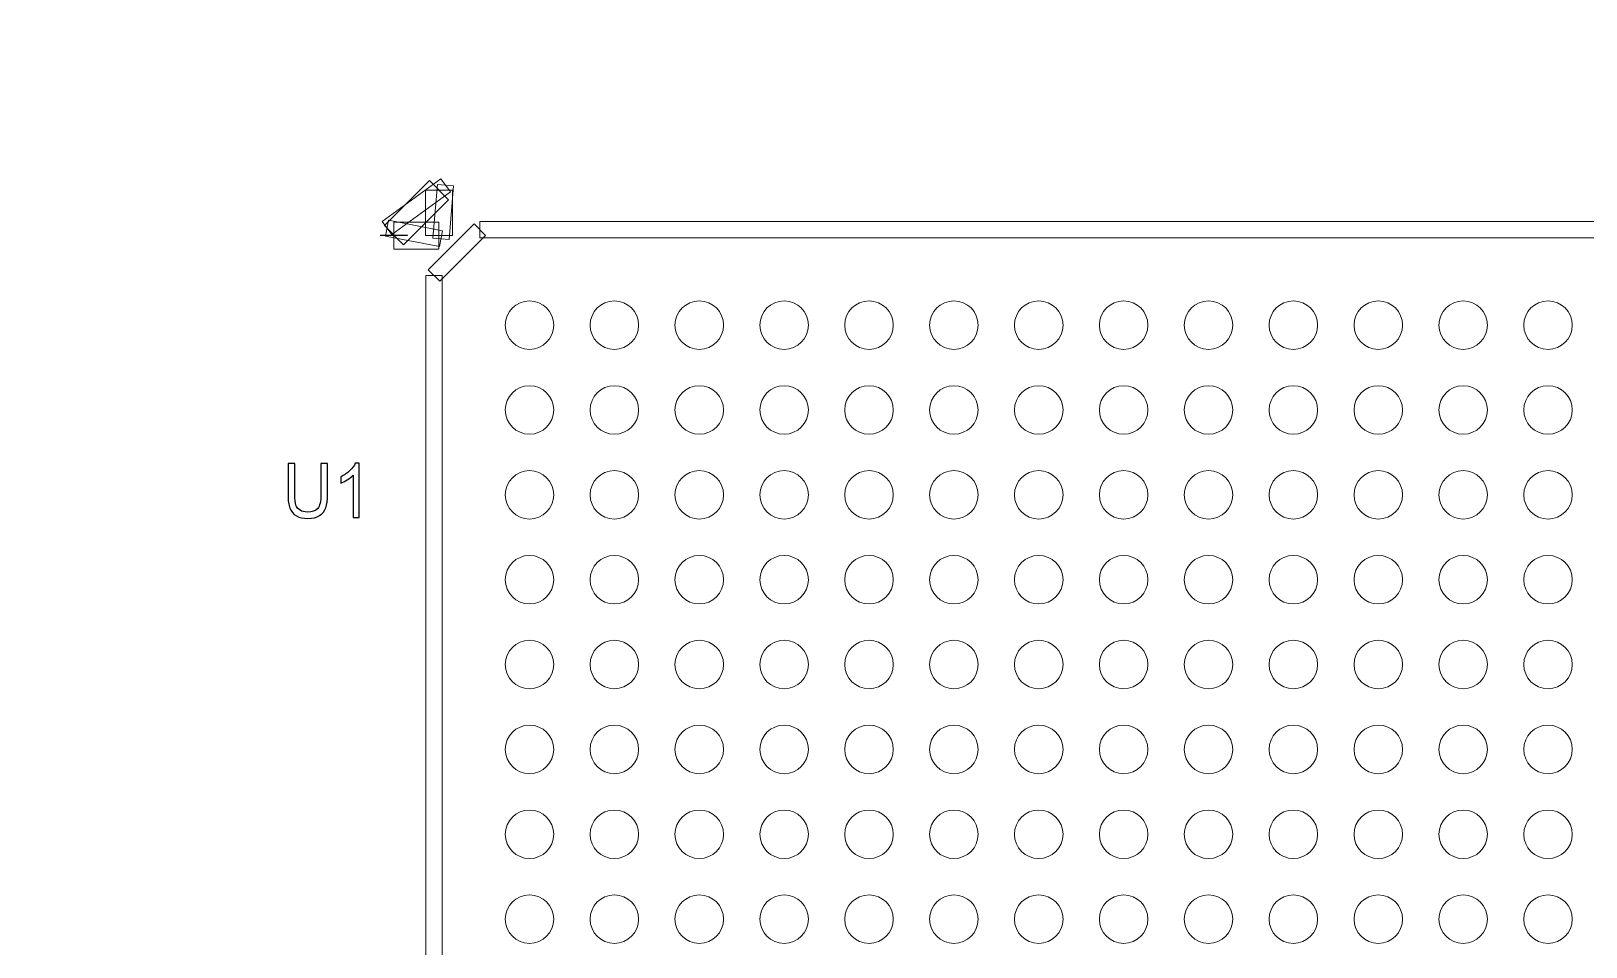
# Model space of a CAD drawing. Header units: millimetres. Extents: x -86 to 67, y -55 to 52.
# Drawn here: x -0.76 to 13.89, y -12.2 to -3.56 of the extents above; entities that cross this region are included whole.
import ezdxf

# ---------------------------------------------------------------- set-up
doc = ezdxf.new("R2010")
doc.units = ezdxf.units.MM
doc.header["$MEASUREMENT"] = 0
for name, color, linetype in [('BG_OUTLINE', 7, 'Continuous'), ('PG_SILKSCREEN_TOP', 7, 'Continuous'), ('PIN_TOP', 7, 'Continuous'), ('RD_SILKSCREEN_TOP', 7, 'Continuous')]:
    doc.layers.add(name, color=color, linetype=linetype)

msp = doc.modelspace()

# ---------------------------------------------------------------- linework, layer by layer
at = {"layer": 'BG_OUTLINE', "color": 3, "lineweight": 9}
msp.add_open_spline([(-60.0926, 34.7331), (-60.0926, 34.7331), (63.7724, 34.7331), (63.7724, 34.7331), (63.7724, 34.7331), (64.585, 34.7336), (65.3646, 34.4113), (65.9396, 33.837), (65.9396, 33.837), (66.5146, 33.2627), (66.8379, 32.4797), (66.8384, 31.667), (66.8384, 31.667), (66.8384, 31.667), (66.8412, -52.28), (66.8412, -52.28), (66.8412, -52.28), (66.8412, -52.28), (66.8384, -52.1933), (66.8384, -52.1933), (66.8384, -52.1933), (66.8389, -53.006), (66.5166, -53.7856), (65.9424, -54.3606), (65.9424, -54.3606), (65.3681, -54.9356), (64.585, -55.2589), (63.7724, -55.2594), (63.7724, -55.2594), (63.7724, -55.2594), (-60.1869, -55.2594), (-60.1869, -55.2594), (-60.1869, -55.2594), (-60.1869, -55.2594), (-60.0853, -55.2518), (-60.0853, -55.2518), (-60.0853, -55.2518), (-60.8979, -55.2523), (-61.6775, -54.9299), (-62.2525, -54.3557), (-62.2525, -54.3557), (-62.8275, -53.7814), (-63.1508, -52.9984), (-63.1513, -52.1857), (-63.1513, -52.1857), (-63.1513, -52.1857), (-63.1587, 31.667), (-63.1587, 31.667), (-63.1587, 31.667), (-63.1592, 32.4797), (-62.8369, 33.2593), (-62.2626, 33.8343), (-62.2626, 33.8343), (-61.6883, 34.4093), (-60.9053, 34.7326), (-60.0926, 34.7331)], degree=3, knots=[0, 0, 0, 0, 0.0714286, 0.0714286, 0.0714286, 0.0714286, 0.1428571, 0.1428571, 0.1428571, 0.1428571, 0.2142857, 0.2142857, 0.2142857, 0.2142857, 0.2857143, 0.2857143, 0.2857143, 0.2857143, 0.3571429, 0.3571429, 0.3571429, 0.3571429, 0.4285714, 0.4285714, 0.4285714, 0.4285714, 0.5, 0.5, 0.5, 0.5, 0.5714286, 0.5714286, 0.5714286, 0.5714286, 0.6428571, 0.6428571, 0.6428571, 0.6428571, 0.7142857, 0.7142857, 0.7142857, 0.7142857, 0.7857143, 0.7857143, 0.7857143, 0.7857143, 0.8571429, 0.8571429, 0.8571429, 0.8571429, 0.9285714, 0.9285714, 0.9285714, 0.9285714, 1, 1, 1, 1], dxfattribs=at)
at = {"layer": 'PG_SILKSCREEN_TOP', "color": 6, "lineweight": 9}
for points in [[(3.1002, -4.9536), (3.1002, -4.9536), (3.1903, -5.0766), (3.1903, -5.0766), (3.1903, -5.0766), (3.1903, -5.0766), (2.6386, -5.4807), (2.6386, -5.4807), (2.6386, -5.4807), (2.6386, -5.4807), (2.5485, -5.3578), (2.5485, -5.3578), (2.5485, -5.3578), (2.5485, -5.3578), (3.1002, -4.9536), (3.1002, -4.9536)], [(2.7483, -5.5756), (2.7483, -5.5756), (2.5688, -5.396), (2.5688, -5.396), (2.5688, -5.396), (2.5688, -5.396), (2.993, -4.972), (2.993, -4.972), (2.993, -4.972), (2.993, -4.972), (3.1725, -5.1517), (3.1725, -5.1517), (3.1725, -5.1517), (3.1725, -5.1517), (2.7483, -5.5756), (2.7483, -5.5756)], [(2.9557, -5.0619), (2.9557, -5.0619), (3.2097, -5.0619), (3.2097, -5.0619), (3.2097, -5.0619), (3.2097, -5.0619), (3.2097, -5.4906), (3.2097, -5.4906), (3.2097, -5.4906), (3.2097, -5.4906), (2.9557, -5.4906), (2.9557, -5.4906), (2.9557, -5.4906), (2.9557, -5.4906), (2.9557, -5.0619), (2.9557, -5.0619)], [(3.1777, -5.5259), (3.1777, -5.5259), (3.0259, -5.5128), (3.0259, -5.5128), (3.0259, -5.5128), (3.0259, -5.5128), (3.0693, -5.0086), (3.0693, -5.0086), (3.0693, -5.0086), (3.0693, -5.0086), (3.2212, -5.0217), (3.2212, -5.0217), (3.2212, -5.0217), (3.2212, -5.0217), (3.1777, -5.5259), (3.1777, -5.5259)], [(2.5788, -5.494), (2.5788, -5.494), (2.6083, -5.3445), (2.6083, -5.3445), (2.6083, -5.3445), (2.6083, -5.3445), (3.1165, -5.4445), (3.1165, -5.4445), (3.1165, -5.4445), (3.1165, -5.4445), (3.0871, -5.5941), (3.0871, -5.5941), (3.0871, -5.5941), (3.0871, -5.5941), (2.5788, -5.494), (2.5788, -5.494)], [(3.0827, -5.3636), (3.0827, -5.3636), (3.0827, -5.6176), (3.0827, -5.6176), (3.0827, -5.6176), (3.0827, -5.6176), (2.6586, -5.6176), (2.6586, -5.6176), (2.6586, -5.6176), (2.6586, -5.6176), (2.6586, -5.3636), (2.6586, -5.3636), (2.6586, -5.3636), (2.6586, -5.3636), (3.0827, -5.3636), (3.0827, -5.3636)], [(3.4144, -5.3801), (3.4144, -5.3801), (3.5222, -5.4878), (3.5222, -5.4878), (3.5222, -5.4878), (3.5222, -5.4878), (3.0899, -5.9202), (3.0899, -5.9202), (3.0899, -5.9202), (3.0899, -5.9202), (2.9821, -5.8124), (2.9821, -5.8124), (2.9821, -5.8124), (2.9821, -5.8124), (3.4144, -5.3801), (3.4144, -5.3801)], [(20.0362, -5.3578), (20.0362, -5.3578), (20.0362, -5.5102), (20.0362, -5.5102), (20.0362, -5.5102), (20.0362, -5.5102), (3.4683, -5.5102), (3.4683, -5.5102), (3.4683, -5.5102), (3.4683, -5.5102), (3.4683, -5.3578), (3.4683, -5.3578), (3.4683, -5.3578), (3.4683, -5.3578), (20.0362, -5.3578), (20.0362, -5.3578)], [(2.7856, -5.4906), (2.7856, -5.4906), (2.5316, -5.4906), (2.5316, -5.4906), (2.5316, -5.4906), (2.5316, -5.4906), (2.5316, -5.4858), (2.5316, -5.4858), (2.5316, -5.4858), (2.5316, -5.4858), (2.7856, -5.4858), (2.7856, -5.4858), (2.7856, -5.4858), (2.7856, -5.4858), (2.7856, -5.4906), (2.7856, -5.4906)], [(2.9598, -5.8663), (2.9598, -5.8663), (3.1122, -5.8663), (3.1122, -5.8663), (3.1122, -5.8663), (3.1122, -5.8663), (3.1122, -22.4342), (3.1122, -22.4342), (3.1122, -22.4342), (3.1122, -22.4342), (2.9598, -22.4342), (2.9598, -22.4342), (2.9598, -22.4342), (2.9598, -22.4342), (2.9598, -5.8663), (2.9598, -5.8663)]]:
    msp.add_open_spline(points, degree=3, knots=[0, 0, 0, 0, 0.25, 0.25, 0.25, 0.25, 0.5, 0.5, 0.5, 0.5, 0.75, 0.75, 0.75, 0.75, 1, 1, 1, 1], dxfattribs=at)
at = {"layer": 'PIN_TOP', "lineweight": 9}
for points in [[(4.1648, -6.3341), (4.1648, -6.2079), (4.0624, -6.1055), (3.9362, -6.1055), (3.9362, -6.1055), (3.8099, -6.1055), (3.7076, -6.2079), (3.7076, -6.3341), (3.7076, -6.3341), (3.7076, -6.4604), (3.8099, -6.5627), (3.9362, -6.5627), (3.9362, -6.5627), (4.0624, -6.5627), (4.1648, -6.4604), (4.1648, -6.3341)], [(4.9646, -6.3341), (4.9646, -6.2079), (4.8623, -6.1055), (4.736, -6.1055), (4.736, -6.1055), (4.6098, -6.1055), (4.5074, -6.2079), (4.5074, -6.3341), (4.5074, -6.3341), (4.5074, -6.4604), (4.6098, -6.5627), (4.736, -6.5627), (4.736, -6.5627), (4.8623, -6.5627), (4.9646, -6.4604), (4.9646, -6.3341)], [(5.7647, -6.3341), (5.7647, -6.2079), (5.6624, -6.1055), (5.5361, -6.1055), (5.5361, -6.1055), (5.4099, -6.1055), (5.3075, -6.2079), (5.3075, -6.3341), (5.3075, -6.3341), (5.3075, -6.4604), (5.4099, -6.5627), (5.5361, -6.5627), (5.5361, -6.5627), (5.6624, -6.5627), (5.7647, -6.4604), (5.7647, -6.3341)], [(6.5648, -6.3341), (6.5648, -6.2079), (6.4625, -6.1055), (6.3362, -6.1055), (6.3362, -6.1055), (6.21, -6.1055), (6.1076, -6.2079), (6.1076, -6.3341), (6.1076, -6.3341), (6.1076, -6.4604), (6.21, -6.5627), (6.3362, -6.5627), (6.3362, -6.5627), (6.4625, -6.5627), (6.5648, -6.4604), (6.5648, -6.3341)], [(7.3647, -6.3341), (7.3647, -6.2079), (7.2623, -6.1055), (7.1361, -6.1055), (7.1361, -6.1055), (7.0098, -6.1055), (6.9075, -6.2079), (6.9075, -6.3341), (6.9075, -6.3341), (6.9075, -6.4604), (7.0098, -6.5627), (7.1361, -6.5627), (7.1361, -6.5627), (7.2623, -6.5627), (7.3647, -6.4604), (7.3647, -6.3341)], [(8.1648, -6.3341), (8.1648, -6.2079), (8.0624, -6.1055), (7.9362, -6.1055), (7.9362, -6.1055), (7.8099, -6.1055), (7.7076, -6.2079), (7.7076, -6.3341), (7.7076, -6.3341), (7.7076, -6.4604), (7.8099, -6.5627), (7.9362, -6.5627), (7.9362, -6.5627), (8.0624, -6.5627), (8.1648, -6.4604), (8.1648, -6.3341)], [(8.9646, -6.3341), (8.9646, -6.2079), (8.8623, -6.1055), (8.736, -6.1055), (8.736, -6.1055), (8.6098, -6.1055), (8.5074, -6.2079), (8.5074, -6.3341), (8.5074, -6.3341), (8.5074, -6.4604), (8.6098, -6.5627), (8.736, -6.5627), (8.736, -6.5627), (8.8623, -6.5627), (8.9646, -6.4604), (8.9646, -6.3341)], [(9.7647, -6.3341), (9.7647, -6.2079), (9.6624, -6.1055), (9.5361, -6.1055), (9.5361, -6.1055), (9.4099, -6.1055), (9.3075, -6.2079), (9.3075, -6.3341), (9.3075, -6.3341), (9.3075, -6.4604), (9.4099, -6.5627), (9.5361, -6.5627), (9.5361, -6.5627), (9.6624, -6.5627), (9.7647, -6.4604), (9.7647, -6.3341)], [(10.5648, -6.3341), (10.5648, -6.2079), (10.4625, -6.1055), (10.3362, -6.1055), (10.3362, -6.1055), (10.21, -6.1055), (10.1076, -6.2079), (10.1076, -6.3341), (10.1076, -6.3341), (10.1076, -6.4604), (10.21, -6.5627), (10.3362, -6.5627), (10.3362, -6.5627), (10.4625, -6.5627), (10.5648, -6.4604), (10.5648, -6.3341)], [(11.3647, -6.3341), (11.3647, -6.2079), (11.2623, -6.1055), (11.1361, -6.1055), (11.1361, -6.1055), (11.0098, -6.1055), (10.9075, -6.2079), (10.9075, -6.3341), (10.9075, -6.3341), (10.9075, -6.4604), (11.0098, -6.5627), (11.1361, -6.5627), (11.1361, -6.5627), (11.2623, -6.5627), (11.3647, -6.4604), (11.3647, -6.3341)], [(12.1648, -6.3341), (12.1648, -6.2079), (12.0624, -6.1055), (11.9362, -6.1055), (11.9362, -6.1055), (11.8099, -6.1055), (11.7076, -6.2079), (11.7076, -6.3341), (11.7076, -6.3341), (11.7076, -6.4604), (11.8099, -6.5627), (11.9362, -6.5627), (11.9362, -6.5627), (12.0624, -6.5627), (12.1648, -6.4604), (12.1648, -6.3341)], [(12.9646, -6.3341), (12.9646, -6.2079), (12.8623, -6.1055), (12.736, -6.1055), (12.736, -6.1055), (12.6098, -6.1055), (12.5074, -6.2079), (12.5074, -6.3341), (12.5074, -6.3341), (12.5074, -6.4604), (12.6098, -6.5627), (12.736, -6.5627), (12.736, -6.5627), (12.8623, -6.5627), (12.9646, -6.4604), (12.9646, -6.3341)], [(13.7647, -6.3341), (13.7647, -6.2079), (13.6624, -6.1055), (13.5361, -6.1055), (13.5361, -6.1055), (13.4099, -6.1055), (13.3075, -6.2079), (13.3075, -6.3341), (13.3075, -6.3341), (13.3075, -6.4604), (13.4099, -6.5627), (13.5361, -6.5627), (13.5361, -6.5627), (13.6624, -6.5627), (13.7647, -6.4604), (13.7647, -6.3341)], [(4.1648, -7.134), (4.1648, -7.0077), (4.0624, -6.9054), (3.9362, -6.9054), (3.9362, -6.9054), (3.8099, -6.9054), (3.7076, -7.0077), (3.7076, -7.134), (3.7076, -7.134), (3.7076, -7.2602), (3.8099, -7.3626), (3.9362, -7.3626), (3.9362, -7.3626), (4.0624, -7.3626), (4.1648, -7.2602), (4.1648, -7.134)], [(4.9646, -7.134), (4.9646, -7.0077), (4.8623, -6.9054), (4.736, -6.9054), (4.736, -6.9054), (4.6098, -6.9054), (4.5074, -7.0077), (4.5074, -7.134), (4.5074, -7.134), (4.5074, -7.2602), (4.6098, -7.3626), (4.736, -7.3626), (4.736, -7.3626), (4.8623, -7.3626), (4.9646, -7.2602), (4.9646, -7.134)], [(5.7647, -7.134), (5.7647, -7.0077), (5.6624, -6.9054), (5.5361, -6.9054), (5.5361, -6.9054), (5.4099, -6.9054), (5.3075, -7.0077), (5.3075, -7.134), (5.3075, -7.134), (5.3075, -7.2602), (5.4099, -7.3626), (5.5361, -7.3626), (5.5361, -7.3626), (5.6624, -7.3626), (5.7647, -7.2602), (5.7647, -7.134)], [(6.5648, -7.134), (6.5648, -7.0077), (6.4625, -6.9054), (6.3362, -6.9054), (6.3362, -6.9054), (6.21, -6.9054), (6.1076, -7.0077), (6.1076, -7.134), (6.1076, -7.134), (6.1076, -7.2602), (6.21, -7.3626), (6.3362, -7.3626), (6.3362, -7.3626), (6.4625, -7.3626), (6.5648, -7.2602), (6.5648, -7.134)], [(7.3647, -7.134), (7.3647, -7.0077), (7.2623, -6.9054), (7.1361, -6.9054), (7.1361, -6.9054), (7.0098, -6.9054), (6.9075, -7.0077), (6.9075, -7.134), (6.9075, -7.134), (6.9075, -7.2602), (7.0098, -7.3626), (7.1361, -7.3626), (7.1361, -7.3626), (7.2623, -7.3626), (7.3647, -7.2602), (7.3647, -7.134)], [(8.1648, -7.134), (8.1648, -7.0077), (8.0624, -6.9054), (7.9362, -6.9054), (7.9362, -6.9054), (7.8099, -6.9054), (7.7076, -7.0077), (7.7076, -7.134), (7.7076, -7.134), (7.7076, -7.2602), (7.8099, -7.3626), (7.9362, -7.3626), (7.9362, -7.3626), (8.0624, -7.3626), (8.1648, -7.2602), (8.1648, -7.134)], [(8.9646, -7.134), (8.9646, -7.0077), (8.8623, -6.9054), (8.736, -6.9054), (8.736, -6.9054), (8.6098, -6.9054), (8.5074, -7.0077), (8.5074, -7.134), (8.5074, -7.134), (8.5074, -7.2602), (8.6098, -7.3626), (8.736, -7.3626), (8.736, -7.3626), (8.8623, -7.3626), (8.9646, -7.2602), (8.9646, -7.134)], [(9.7647, -7.134), (9.7647, -7.0077), (9.6624, -6.9054), (9.5361, -6.9054), (9.5361, -6.9054), (9.4099, -6.9054), (9.3075, -7.0077), (9.3075, -7.134), (9.3075, -7.134), (9.3075, -7.2602), (9.4099, -7.3626), (9.5361, -7.3626), (9.5361, -7.3626), (9.6624, -7.3626), (9.7647, -7.2602), (9.7647, -7.134)], [(10.5648, -7.134), (10.5648, -7.0077), (10.4625, -6.9054), (10.3362, -6.9054), (10.3362, -6.9054), (10.21, -6.9054), (10.1076, -7.0077), (10.1076, -7.134), (10.1076, -7.134), (10.1076, -7.2602), (10.21, -7.3626), (10.3362, -7.3626), (10.3362, -7.3626), (10.4625, -7.3626), (10.5648, -7.2602), (10.5648, -7.134)], [(11.3647, -7.134), (11.3647, -7.0077), (11.2623, -6.9054), (11.1361, -6.9054), (11.1361, -6.9054), (11.0098, -6.9054), (10.9075, -7.0077), (10.9075, -7.134), (10.9075, -7.134), (10.9075, -7.2602), (11.0098, -7.3626), (11.1361, -7.3626), (11.1361, -7.3626), (11.2623, -7.3626), (11.3647, -7.2602), (11.3647, -7.134)], [(12.1648, -7.134), (12.1648, -7.0077), (12.0624, -6.9054), (11.9362, -6.9054), (11.9362, -6.9054), (11.8099, -6.9054), (11.7076, -7.0077), (11.7076, -7.134), (11.7076, -7.134), (11.7076, -7.2602), (11.8099, -7.3626), (11.9362, -7.3626), (11.9362, -7.3626), (12.0624, -7.3626), (12.1648, -7.2602), (12.1648, -7.134)], [(12.9646, -7.134), (12.9646, -7.0077), (12.8623, -6.9054), (12.736, -6.9054), (12.736, -6.9054), (12.6098, -6.9054), (12.5074, -7.0077), (12.5074, -7.134), (12.5074, -7.134), (12.5074, -7.2602), (12.6098, -7.3626), (12.736, -7.3626), (12.736, -7.3626), (12.8623, -7.3626), (12.9646, -7.2602), (12.9646, -7.134)], [(13.7647, -7.134), (13.7647, -7.0077), (13.6624, -6.9054), (13.5361, -6.9054), (13.5361, -6.9054), (13.4099, -6.9054), (13.3075, -7.0077), (13.3075, -7.134), (13.3075, -7.134), (13.3075, -7.2602), (13.4099, -7.3626), (13.5361, -7.3626), (13.5361, -7.3626), (13.6624, -7.3626), (13.7647, -7.2602), (13.7647, -7.134)], [(4.1648, -7.9341), (4.1648, -7.8078), (4.0624, -7.7055), (3.9362, -7.7055), (3.9362, -7.7055), (3.8099, -7.7055), (3.7076, -7.8078), (3.7076, -7.9341), (3.7076, -7.9341), (3.7076, -8.0603), (3.8099, -8.1627), (3.9362, -8.1627), (3.9362, -8.1627), (4.0624, -8.1627), (4.1648, -8.0603), (4.1648, -7.9341)], [(4.9646, -7.9341), (4.9646, -7.8078), (4.8623, -7.7055), (4.736, -7.7055), (4.736, -7.7055), (4.6098, -7.7055), (4.5074, -7.8078), (4.5074, -7.9341), (4.5074, -7.9341), (4.5074, -8.0603), (4.6098, -8.1627), (4.736, -8.1627), (4.736, -8.1627), (4.8623, -8.1627), (4.9646, -8.0603), (4.9646, -7.9341)], [(5.7647, -7.9341), (5.7647, -7.8078), (5.6624, -7.7055), (5.5361, -7.7055), (5.5361, -7.7055), (5.4099, -7.7055), (5.3075, -7.8078), (5.3075, -7.9341), (5.3075, -7.9341), (5.3075, -8.0603), (5.4099, -8.1627), (5.5361, -8.1627), (5.5361, -8.1627), (5.6624, -8.1627), (5.7647, -8.0603), (5.7647, -7.9341)], [(6.5648, -7.9341), (6.5648, -7.8078), (6.4625, -7.7055), (6.3362, -7.7055), (6.3362, -7.7055), (6.21, -7.7055), (6.1076, -7.8078), (6.1076, -7.9341), (6.1076, -7.9341), (6.1076, -8.0603), (6.21, -8.1627), (6.3362, -8.1627), (6.3362, -8.1627), (6.4625, -8.1627), (6.5648, -8.0603), (6.5648, -7.9341)], [(7.3647, -7.9341), (7.3647, -7.8078), (7.2623, -7.7055), (7.1361, -7.7055), (7.1361, -7.7055), (7.0098, -7.7055), (6.9075, -7.8078), (6.9075, -7.9341), (6.9075, -7.9341), (6.9075, -8.0603), (7.0098, -8.1627), (7.1361, -8.1627), (7.1361, -8.1627), (7.2623, -8.1627), (7.3647, -8.0603), (7.3647, -7.9341)], [(8.1648, -7.9341), (8.1648, -7.8078), (8.0624, -7.7055), (7.9362, -7.7055), (7.9362, -7.7055), (7.8099, -7.7055), (7.7076, -7.8078), (7.7076, -7.9341), (7.7076, -7.9341), (7.7076, -8.0603), (7.8099, -8.1627), (7.9362, -8.1627), (7.9362, -8.1627), (8.0624, -8.1627), (8.1648, -8.0603), (8.1648, -7.9341)], [(8.9646, -7.9341), (8.9646, -7.8078), (8.8623, -7.7055), (8.736, -7.7055), (8.736, -7.7055), (8.6098, -7.7055), (8.5074, -7.8078), (8.5074, -7.9341), (8.5074, -7.9341), (8.5074, -8.0603), (8.6098, -8.1627), (8.736, -8.1627), (8.736, -8.1627), (8.8623, -8.1627), (8.9646, -8.0603), (8.9646, -7.9341)], [(9.7647, -7.9341), (9.7647, -7.8078), (9.6624, -7.7055), (9.5361, -7.7055), (9.5361, -7.7055), (9.4099, -7.7055), (9.3075, -7.8078), (9.3075, -7.9341), (9.3075, -7.9341), (9.3075, -8.0603), (9.4099, -8.1627), (9.5361, -8.1627), (9.5361, -8.1627), (9.6624, -8.1627), (9.7647, -8.0603), (9.7647, -7.9341)], [(10.5648, -7.9341), (10.5648, -7.8078), (10.4625, -7.7055), (10.3362, -7.7055), (10.3362, -7.7055), (10.21, -7.7055), (10.1076, -7.8078), (10.1076, -7.9341), (10.1076, -7.9341), (10.1076, -8.0603), (10.21, -8.1627), (10.3362, -8.1627), (10.3362, -8.1627), (10.4625, -8.1627), (10.5648, -8.0603), (10.5648, -7.9341)], [(11.3647, -7.9341), (11.3647, -7.8078), (11.2623, -7.7055), (11.1361, -7.7055), (11.1361, -7.7055), (11.0098, -7.7055), (10.9075, -7.8078), (10.9075, -7.9341), (10.9075, -7.9341), (10.9075, -8.0603), (11.0098, -8.1627), (11.1361, -8.1627), (11.1361, -8.1627), (11.2623, -8.1627), (11.3647, -8.0603), (11.3647, -7.9341)], [(12.1648, -7.9341), (12.1648, -7.8078), (12.0624, -7.7055), (11.9362, -7.7055), (11.9362, -7.7055), (11.8099, -7.7055), (11.7076, -7.8078), (11.7076, -7.9341), (11.7076, -7.9341), (11.7076, -8.0603), (11.8099, -8.1627), (11.9362, -8.1627), (11.9362, -8.1627), (12.0624, -8.1627), (12.1648, -8.0603), (12.1648, -7.9341)], [(12.9646, -7.9341), (12.9646, -7.8078), (12.8623, -7.7055), (12.736, -7.7055), (12.736, -7.7055), (12.6098, -7.7055), (12.5074, -7.8078), (12.5074, -7.9341), (12.5074, -7.9341), (12.5074, -8.0603), (12.6098, -8.1627), (12.736, -8.1627), (12.736, -8.1627), (12.8623, -8.1627), (12.9646, -8.0603), (12.9646, -7.9341)], [(13.7647, -7.9341), (13.7647, -7.8078), (13.6624, -7.7055), (13.5361, -7.7055), (13.5361, -7.7055), (13.4099, -7.7055), (13.3075, -7.8078), (13.3075, -7.9341), (13.3075, -7.9341), (13.3075, -8.0603), (13.4099, -8.1627), (13.5361, -8.1627), (13.5361, -8.1627), (13.6624, -8.1627), (13.7647, -8.0603), (13.7647, -7.9341)], [(4.1648, -8.7342), (4.1648, -8.6079), (4.0624, -8.5056), (3.9362, -8.5056), (3.9362, -8.5056), (3.8099, -8.5056), (3.7076, -8.6079), (3.7076, -8.7342), (3.7076, -8.7342), (3.7076, -8.8604), (3.8099, -8.9628), (3.9362, -8.9628), (3.9362, -8.9628), (4.0624, -8.9628), (4.1648, -8.8604), (4.1648, -8.7342)], [(4.9646, -8.7342), (4.9646, -8.6079), (4.8623, -8.5056), (4.736, -8.5056), (4.736, -8.5056), (4.6098, -8.5056), (4.5074, -8.6079), (4.5074, -8.7342), (4.5074, -8.7342), (4.5074, -8.8604), (4.6098, -8.9628), (4.736, -8.9628), (4.736, -8.9628), (4.8623, -8.9628), (4.9646, -8.8604), (4.9646, -8.7342)], [(5.7647, -8.7342), (5.7647, -8.6079), (5.6624, -8.5056), (5.5361, -8.5056), (5.5361, -8.5056), (5.4099, -8.5056), (5.3075, -8.6079), (5.3075, -8.7342), (5.3075, -8.7342), (5.3075, -8.8604), (5.4099, -8.9628), (5.5361, -8.9628), (5.5361, -8.9628), (5.6624, -8.9628), (5.7647, -8.8604), (5.7647, -8.7342)], [(6.5648, -8.7342), (6.5648, -8.6079), (6.4625, -8.5056), (6.3362, -8.5056), (6.3362, -8.5056), (6.21, -8.5056), (6.1076, -8.6079), (6.1076, -8.7342), (6.1076, -8.7342), (6.1076, -8.8604), (6.21, -8.9628), (6.3362, -8.9628), (6.3362, -8.9628), (6.4625, -8.9628), (6.5648, -8.8604), (6.5648, -8.7342)], [(7.3647, -8.7342), (7.3647, -8.6079), (7.2623, -8.5056), (7.1361, -8.5056), (7.1361, -8.5056), (7.0098, -8.5056), (6.9075, -8.6079), (6.9075, -8.7342), (6.9075, -8.7342), (6.9075, -8.8604), (7.0098, -8.9628), (7.1361, -8.9628), (7.1361, -8.9628), (7.2623, -8.9628), (7.3647, -8.8604), (7.3647, -8.7342)], [(8.1648, -8.7342), (8.1648, -8.6079), (8.0624, -8.5056), (7.9362, -8.5056), (7.9362, -8.5056), (7.8099, -8.5056), (7.7076, -8.6079), (7.7076, -8.7342), (7.7076, -8.7342), (7.7076, -8.8604), (7.8099, -8.9628), (7.9362, -8.9628), (7.9362, -8.9628), (8.0624, -8.9628), (8.1648, -8.8604), (8.1648, -8.7342)], [(8.9646, -8.7342), (8.9646, -8.6079), (8.8623, -8.5056), (8.736, -8.5056), (8.736, -8.5056), (8.6098, -8.5056), (8.5074, -8.6079), (8.5074, -8.7342), (8.5074, -8.7342), (8.5074, -8.8604), (8.6098, -8.9628), (8.736, -8.9628), (8.736, -8.9628), (8.8623, -8.9628), (8.9646, -8.8604), (8.9646, -8.7342)], [(9.7647, -8.7342), (9.7647, -8.6079), (9.6624, -8.5056), (9.5361, -8.5056), (9.5361, -8.5056), (9.4099, -8.5056), (9.3075, -8.6079), (9.3075, -8.7342), (9.3075, -8.7342), (9.3075, -8.8604), (9.4099, -8.9628), (9.5361, -8.9628), (9.5361, -8.9628), (9.6624, -8.9628), (9.7647, -8.8604), (9.7647, -8.7342)], [(10.5648, -8.7342), (10.5648, -8.6079), (10.4625, -8.5056), (10.3362, -8.5056), (10.3362, -8.5056), (10.21, -8.5056), (10.1076, -8.6079), (10.1076, -8.7342), (10.1076, -8.7342), (10.1076, -8.8604), (10.21, -8.9628), (10.3362, -8.9628), (10.3362, -8.9628), (10.4625, -8.9628), (10.5648, -8.8604), (10.5648, -8.7342)], [(11.3647, -8.7342), (11.3647, -8.6079), (11.2623, -8.5056), (11.1361, -8.5056), (11.1361, -8.5056), (11.0098, -8.5056), (10.9075, -8.6079), (10.9075, -8.7342), (10.9075, -8.7342), (10.9075, -8.8604), (11.0098, -8.9628), (11.1361, -8.9628), (11.1361, -8.9628), (11.2623, -8.9628), (11.3647, -8.8604), (11.3647, -8.7342)], [(12.1648, -8.7342), (12.1648, -8.6079), (12.0624, -8.5056), (11.9362, -8.5056), (11.9362, -8.5056), (11.8099, -8.5056), (11.7076, -8.6079), (11.7076, -8.7342), (11.7076, -8.7342), (11.7076, -8.8604), (11.8099, -8.9628), (11.9362, -8.9628), (11.9362, -8.9628), (12.0624, -8.9628), (12.1648, -8.8604), (12.1648, -8.7342)], [(12.9646, -8.7342), (12.9646, -8.6079), (12.8623, -8.5056), (12.736, -8.5056), (12.736, -8.5056), (12.6098, -8.5056), (12.5074, -8.6079), (12.5074, -8.7342), (12.5074, -8.7342), (12.5074, -8.8604), (12.6098, -8.9628), (12.736, -8.9628), (12.736, -8.9628), (12.8623, -8.9628), (12.9646, -8.8604), (12.9646, -8.7342)], [(13.7647, -8.7342), (13.7647, -8.6079), (13.6624, -8.5056), (13.5361, -8.5056), (13.5361, -8.5056), (13.4099, -8.5056), (13.3075, -8.6079), (13.3075, -8.7342), (13.3075, -8.7342), (13.3075, -8.8604), (13.4099, -8.9628), (13.5361, -8.9628), (13.5361, -8.9628), (13.6624, -8.9628), (13.7647, -8.8604), (13.7647, -8.7342)], [(4.1648, -9.534), (4.1648, -9.4078), (4.0624, -9.3054), (3.9362, -9.3054), (3.9362, -9.3054), (3.8099, -9.3054), (3.7076, -9.4078), (3.7076, -9.534), (3.7076, -9.534), (3.7076, -9.6603), (3.8099, -9.7626), (3.9362, -9.7626), (3.9362, -9.7626), (4.0624, -9.7626), (4.1648, -9.6603), (4.1648, -9.534)], [(4.9646, -9.534), (4.9646, -9.4078), (4.8623, -9.3054), (4.736, -9.3054), (4.736, -9.3054), (4.6098, -9.3054), (4.5074, -9.4078), (4.5074, -9.534), (4.5074, -9.534), (4.5074, -9.6603), (4.6098, -9.7626), (4.736, -9.7626), (4.736, -9.7626), (4.8623, -9.7626), (4.9646, -9.6603), (4.9646, -9.534)], [(5.7647, -9.534), (5.7647, -9.4078), (5.6624, -9.3054), (5.5361, -9.3054), (5.5361, -9.3054), (5.4099, -9.3054), (5.3075, -9.4078), (5.3075, -9.534), (5.3075, -9.534), (5.3075, -9.6603), (5.4099, -9.7626), (5.5361, -9.7626), (5.5361, -9.7626), (5.6624, -9.7626), (5.7647, -9.6603), (5.7647, -9.534)], [(6.5648, -9.534), (6.5648, -9.4078), (6.4625, -9.3054), (6.3362, -9.3054), (6.3362, -9.3054), (6.21, -9.3054), (6.1076, -9.4078), (6.1076, -9.534), (6.1076, -9.534), (6.1076, -9.6603), (6.21, -9.7626), (6.3362, -9.7626), (6.3362, -9.7626), (6.4625, -9.7626), (6.5648, -9.6603), (6.5648, -9.534)], [(7.3647, -9.534), (7.3647, -9.4078), (7.2623, -9.3054), (7.1361, -9.3054), (7.1361, -9.3054), (7.0098, -9.3054), (6.9075, -9.4078), (6.9075, -9.534), (6.9075, -9.534), (6.9075, -9.6603), (7.0098, -9.7626), (7.1361, -9.7626), (7.1361, -9.7626), (7.2623, -9.7626), (7.3647, -9.6603), (7.3647, -9.534)], [(8.1648, -9.534), (8.1648, -9.4078), (8.0624, -9.3054), (7.9362, -9.3054), (7.9362, -9.3054), (7.8099, -9.3054), (7.7076, -9.4078), (7.7076, -9.534), (7.7076, -9.534), (7.7076, -9.6603), (7.8099, -9.7626), (7.9362, -9.7626), (7.9362, -9.7626), (8.0624, -9.7626), (8.1648, -9.6603), (8.1648, -9.534)], [(8.9646, -9.534), (8.9646, -9.4078), (8.8623, -9.3054), (8.736, -9.3054), (8.736, -9.3054), (8.6098, -9.3054), (8.5074, -9.4078), (8.5074, -9.534), (8.5074, -9.534), (8.5074, -9.6603), (8.6098, -9.7626), (8.736, -9.7626), (8.736, -9.7626), (8.8623, -9.7626), (8.9646, -9.6603), (8.9646, -9.534)], [(9.7647, -9.534), (9.7647, -9.4078), (9.6624, -9.3054), (9.5361, -9.3054), (9.5361, -9.3054), (9.4099, -9.3054), (9.3075, -9.4078), (9.3075, -9.534), (9.3075, -9.534), (9.3075, -9.6603), (9.4099, -9.7626), (9.5361, -9.7626), (9.5361, -9.7626), (9.6624, -9.7626), (9.7647, -9.6603), (9.7647, -9.534)], [(10.5648, -9.534), (10.5648, -9.4078), (10.4625, -9.3054), (10.3362, -9.3054), (10.3362, -9.3054), (10.21, -9.3054), (10.1076, -9.4078), (10.1076, -9.534), (10.1076, -9.534), (10.1076, -9.6603), (10.21, -9.7626), (10.3362, -9.7626), (10.3362, -9.7626), (10.4625, -9.7626), (10.5648, -9.6603), (10.5648, -9.534)], [(11.3647, -9.534), (11.3647, -9.4078), (11.2623, -9.3054), (11.1361, -9.3054), (11.1361, -9.3054), (11.0098, -9.3054), (10.9075, -9.4078), (10.9075, -9.534), (10.9075, -9.534), (10.9075, -9.6603), (11.0098, -9.7626), (11.1361, -9.7626), (11.1361, -9.7626), (11.2623, -9.7626), (11.3647, -9.6603), (11.3647, -9.534)], [(12.1648, -9.534), (12.1648, -9.4078), (12.0624, -9.3054), (11.9362, -9.3054), (11.9362, -9.3054), (11.8099, -9.3054), (11.7076, -9.4078), (11.7076, -9.534), (11.7076, -9.534), (11.7076, -9.6603), (11.8099, -9.7626), (11.9362, -9.7626), (11.9362, -9.7626), (12.0624, -9.7626), (12.1648, -9.6603), (12.1648, -9.534)], [(12.9646, -9.534), (12.9646, -9.4078), (12.8623, -9.3054), (12.736, -9.3054), (12.736, -9.3054), (12.6098, -9.3054), (12.5074, -9.4078), (12.5074, -9.534), (12.5074, -9.534), (12.5074, -9.6603), (12.6098, -9.7626), (12.736, -9.7626), (12.736, -9.7626), (12.8623, -9.7626), (12.9646, -9.6603), (12.9646, -9.534)], [(13.7647, -9.534), (13.7647, -9.4078), (13.6624, -9.3054), (13.5361, -9.3054), (13.5361, -9.3054), (13.4099, -9.3054), (13.3075, -9.4078), (13.3075, -9.534), (13.3075, -9.534), (13.3075, -9.6603), (13.4099, -9.7626), (13.5361, -9.7626), (13.5361, -9.7626), (13.6624, -9.7626), (13.7647, -9.6603), (13.7647, -9.534)], [(4.1648, -10.3341), (4.1648, -10.2079), (4.0624, -10.1055), (3.9362, -10.1055), (3.9362, -10.1055), (3.8099, -10.1055), (3.7076, -10.2079), (3.7076, -10.3341), (3.7076, -10.3341), (3.7076, -10.4604), (3.8099, -10.5627), (3.9362, -10.5627), (3.9362, -10.5627), (4.0624, -10.5627), (4.1648, -10.4604), (4.1648, -10.3341)], [(4.9646, -10.3341), (4.9646, -10.2079), (4.8623, -10.1055), (4.736, -10.1055), (4.736, -10.1055), (4.6098, -10.1055), (4.5074, -10.2079), (4.5074, -10.3341), (4.5074, -10.3341), (4.5074, -10.4604), (4.6098, -10.5627), (4.736, -10.5627), (4.736, -10.5627), (4.8623, -10.5627), (4.9646, -10.4604), (4.9646, -10.3341)], [(5.7647, -10.3341), (5.7647, -10.2079), (5.6624, -10.1055), (5.5361, -10.1055), (5.5361, -10.1055), (5.4099, -10.1055), (5.3075, -10.2079), (5.3075, -10.3341), (5.3075, -10.3341), (5.3075, -10.4604), (5.4099, -10.5627), (5.5361, -10.5627), (5.5361, -10.5627), (5.6624, -10.5627), (5.7647, -10.4604), (5.7647, -10.3341)], [(6.5648, -10.3341), (6.5648, -10.2079), (6.4625, -10.1055), (6.3362, -10.1055), (6.3362, -10.1055), (6.21, -10.1055), (6.1076, -10.2079), (6.1076, -10.3341), (6.1076, -10.3341), (6.1076, -10.4604), (6.21, -10.5627), (6.3362, -10.5627), (6.3362, -10.5627), (6.4625, -10.5627), (6.5648, -10.4604), (6.5648, -10.3341)], [(7.3647, -10.3341), (7.3647, -10.2079), (7.2623, -10.1055), (7.1361, -10.1055), (7.1361, -10.1055), (7.0098, -10.1055), (6.9075, -10.2079), (6.9075, -10.3341), (6.9075, -10.3341), (6.9075, -10.4604), (7.0098, -10.5627), (7.1361, -10.5627), (7.1361, -10.5627), (7.2623, -10.5627), (7.3647, -10.4604), (7.3647, -10.3341)], [(8.1648, -10.3341), (8.1648, -10.2079), (8.0624, -10.1055), (7.9362, -10.1055), (7.9362, -10.1055), (7.8099, -10.1055), (7.7076, -10.2079), (7.7076, -10.3341), (7.7076, -10.3341), (7.7076, -10.4604), (7.8099, -10.5627), (7.9362, -10.5627), (7.9362, -10.5627), (8.0624, -10.5627), (8.1648, -10.4604), (8.1648, -10.3341)], [(8.9646, -10.3341), (8.9646, -10.2079), (8.8623, -10.1055), (8.736, -10.1055), (8.736, -10.1055), (8.6098, -10.1055), (8.5074, -10.2079), (8.5074, -10.3341), (8.5074, -10.3341), (8.5074, -10.4604), (8.6098, -10.5627), (8.736, -10.5627), (8.736, -10.5627), (8.8623, -10.5627), (8.9646, -10.4604), (8.9646, -10.3341)], [(9.7647, -10.3341), (9.7647, -10.2079), (9.6624, -10.1055), (9.5361, -10.1055), (9.5361, -10.1055), (9.4099, -10.1055), (9.3075, -10.2079), (9.3075, -10.3341), (9.3075, -10.3341), (9.3075, -10.4604), (9.4099, -10.5627), (9.5361, -10.5627), (9.5361, -10.5627), (9.6624, -10.5627), (9.7647, -10.4604), (9.7647, -10.3341)], [(10.5648, -10.3341), (10.5648, -10.2079), (10.4625, -10.1055), (10.3362, -10.1055), (10.3362, -10.1055), (10.21, -10.1055), (10.1076, -10.2079), (10.1076, -10.3341), (10.1076, -10.3341), (10.1076, -10.4604), (10.21, -10.5627), (10.3362, -10.5627), (10.3362, -10.5627), (10.4625, -10.5627), (10.5648, -10.4604), (10.5648, -10.3341)], [(11.3647, -10.3341), (11.3647, -10.2079), (11.2623, -10.1055), (11.1361, -10.1055), (11.1361, -10.1055), (11.0098, -10.1055), (10.9075, -10.2079), (10.9075, -10.3341), (10.9075, -10.3341), (10.9075, -10.4604), (11.0098, -10.5627), (11.1361, -10.5627), (11.1361, -10.5627), (11.2623, -10.5627), (11.3647, -10.4604), (11.3647, -10.3341)], [(12.1648, -10.3341), (12.1648, -10.2079), (12.0624, -10.1055), (11.9362, -10.1055), (11.9362, -10.1055), (11.8099, -10.1055), (11.7076, -10.2079), (11.7076, -10.3341), (11.7076, -10.3341), (11.7076, -10.4604), (11.8099, -10.5627), (11.9362, -10.5627), (11.9362, -10.5627), (12.0624, -10.5627), (12.1648, -10.4604), (12.1648, -10.3341)], [(12.9646, -10.3341), (12.9646, -10.2079), (12.8623, -10.1055), (12.736, -10.1055), (12.736, -10.1055), (12.6098, -10.1055), (12.5074, -10.2079), (12.5074, -10.3341), (12.5074, -10.3341), (12.5074, -10.4604), (12.6098, -10.5627), (12.736, -10.5627), (12.736, -10.5627), (12.8623, -10.5627), (12.9646, -10.4604), (12.9646, -10.3341)], [(13.7647, -10.3341), (13.7647, -10.2079), (13.6624, -10.1055), (13.5361, -10.1055), (13.5361, -10.1055), (13.4099, -10.1055), (13.3075, -10.2079), (13.3075, -10.3341), (13.3075, -10.3341), (13.3075, -10.4604), (13.4099, -10.5627), (13.5361, -10.5627), (13.5361, -10.5627), (13.6624, -10.5627), (13.7647, -10.4604), (13.7647, -10.3341)], [(4.1648, -11.134), (4.1648, -11.0077), (4.0624, -10.9054), (3.9362, -10.9054), (3.9362, -10.9054), (3.8099, -10.9054), (3.7076, -11.0077), (3.7076, -11.134), (3.7076, -11.134), (3.7076, -11.2602), (3.8099, -11.3626), (3.9362, -11.3626), (3.9362, -11.3626), (4.0624, -11.3626), (4.1648, -11.2602), (4.1648, -11.134)], [(4.9646, -11.134), (4.9646, -11.0077), (4.8623, -10.9054), (4.736, -10.9054), (4.736, -10.9054), (4.6098, -10.9054), (4.5074, -11.0077), (4.5074, -11.134), (4.5074, -11.134), (4.5074, -11.2602), (4.6098, -11.3626), (4.736, -11.3626), (4.736, -11.3626), (4.8623, -11.3626), (4.9646, -11.2602), (4.9646, -11.134)], [(5.7647, -11.134), (5.7647, -11.0077), (5.6624, -10.9054), (5.5361, -10.9054), (5.5361, -10.9054), (5.4099, -10.9054), (5.3075, -11.0077), (5.3075, -11.134), (5.3075, -11.134), (5.3075, -11.2602), (5.4099, -11.3626), (5.5361, -11.3626), (5.5361, -11.3626), (5.6624, -11.3626), (5.7647, -11.2602), (5.7647, -11.134)], [(6.5648, -11.134), (6.5648, -11.0077), (6.4625, -10.9054), (6.3362, -10.9054), (6.3362, -10.9054), (6.21, -10.9054), (6.1076, -11.0077), (6.1076, -11.134), (6.1076, -11.134), (6.1076, -11.2602), (6.21, -11.3626), (6.3362, -11.3626), (6.3362, -11.3626), (6.4625, -11.3626), (6.5648, -11.2602), (6.5648, -11.134)], [(7.3647, -11.134), (7.3647, -11.0077), (7.2623, -10.9054), (7.1361, -10.9054), (7.1361, -10.9054), (7.0098, -10.9054), (6.9075, -11.0077), (6.9075, -11.134), (6.9075, -11.134), (6.9075, -11.2602), (7.0098, -11.3626), (7.1361, -11.3626), (7.1361, -11.3626), (7.2623, -11.3626), (7.3647, -11.2602), (7.3647, -11.134)], [(8.1648, -11.134), (8.1648, -11.0077), (8.0624, -10.9054), (7.9362, -10.9054), (7.9362, -10.9054), (7.8099, -10.9054), (7.7076, -11.0077), (7.7076, -11.134), (7.7076, -11.134), (7.7076, -11.2602), (7.8099, -11.3626), (7.9362, -11.3626), (7.9362, -11.3626), (8.0624, -11.3626), (8.1648, -11.2602), (8.1648, -11.134)], [(8.9646, -11.134), (8.9646, -11.0077), (8.8623, -10.9054), (8.736, -10.9054), (8.736, -10.9054), (8.6098, -10.9054), (8.5074, -11.0077), (8.5074, -11.134), (8.5074, -11.134), (8.5074, -11.2602), (8.6098, -11.3626), (8.736, -11.3626), (8.736, -11.3626), (8.8623, -11.3626), (8.9646, -11.2602), (8.9646, -11.134)], [(9.7647, -11.134), (9.7647, -11.0077), (9.6624, -10.9054), (9.5361, -10.9054), (9.5361, -10.9054), (9.4099, -10.9054), (9.3075, -11.0077), (9.3075, -11.134), (9.3075, -11.134), (9.3075, -11.2602), (9.4099, -11.3626), (9.5361, -11.3626), (9.5361, -11.3626), (9.6624, -11.3626), (9.7647, -11.2602), (9.7647, -11.134)], [(10.5648, -11.134), (10.5648, -11.0077), (10.4625, -10.9054), (10.3362, -10.9054), (10.3362, -10.9054), (10.21, -10.9054), (10.1076, -11.0077), (10.1076, -11.134), (10.1076, -11.134), (10.1076, -11.2602), (10.21, -11.3626), (10.3362, -11.3626), (10.3362, -11.3626), (10.4625, -11.3626), (10.5648, -11.2602), (10.5648, -11.134)], [(11.3647, -11.134), (11.3647, -11.0077), (11.2623, -10.9054), (11.1361, -10.9054), (11.1361, -10.9054), (11.0098, -10.9054), (10.9075, -11.0077), (10.9075, -11.134), (10.9075, -11.134), (10.9075, -11.2602), (11.0098, -11.3626), (11.1361, -11.3626), (11.1361, -11.3626), (11.2623, -11.3626), (11.3647, -11.2602), (11.3647, -11.134)], [(12.1648, -11.134), (12.1648, -11.0077), (12.0624, -10.9054), (11.9362, -10.9054), (11.9362, -10.9054), (11.8099, -10.9054), (11.7076, -11.0077), (11.7076, -11.134), (11.7076, -11.134), (11.7076, -11.2602), (11.8099, -11.3626), (11.9362, -11.3626), (11.9362, -11.3626), (12.0624, -11.3626), (12.1648, -11.2602), (12.1648, -11.134)], [(12.9646, -11.134), (12.9646, -11.0077), (12.8623, -10.9054), (12.736, -10.9054), (12.736, -10.9054), (12.6098, -10.9054), (12.5074, -11.0077), (12.5074, -11.134), (12.5074, -11.134), (12.5074, -11.2602), (12.6098, -11.3626), (12.736, -11.3626), (12.736, -11.3626), (12.8623, -11.3626), (12.9646, -11.2602), (12.9646, -11.134)], [(13.7647, -11.134), (13.7647, -11.0077), (13.6624, -10.9054), (13.5361, -10.9054), (13.5361, -10.9054), (13.4099, -10.9054), (13.3075, -11.0077), (13.3075, -11.134), (13.3075, -11.134), (13.3075, -11.2602), (13.4099, -11.3626), (13.5361, -11.3626), (13.5361, -11.3626), (13.6624, -11.3626), (13.7647, -11.2602), (13.7647, -11.134)], [(4.1648, -11.9341), (4.1648, -11.8078), (4.0624, -11.7055), (3.9362, -11.7055), (3.9362, -11.7055), (3.8099, -11.7055), (3.7076, -11.8078), (3.7076, -11.9341), (3.7076, -11.9341), (3.7076, -12.0603), (3.8099, -12.1627), (3.9362, -12.1627), (3.9362, -12.1627), (4.0624, -12.1627), (4.1648, -12.0603), (4.1648, -11.9341)], [(4.9646, -11.9341), (4.9646, -11.8078), (4.8623, -11.7055), (4.736, -11.7055), (4.736, -11.7055), (4.6098, -11.7055), (4.5074, -11.8078), (4.5074, -11.9341), (4.5074, -11.9341), (4.5074, -12.0603), (4.6098, -12.1627), (4.736, -12.1627), (4.736, -12.1627), (4.8623, -12.1627), (4.9646, -12.0603), (4.9646, -11.9341)], [(5.7647, -11.9341), (5.7647, -11.8078), (5.6624, -11.7055), (5.5361, -11.7055), (5.5361, -11.7055), (5.4099, -11.7055), (5.3075, -11.8078), (5.3075, -11.9341), (5.3075, -11.9341), (5.3075, -12.0603), (5.4099, -12.1627), (5.5361, -12.1627), (5.5361, -12.1627), (5.6624, -12.1627), (5.7647, -12.0603), (5.7647, -11.9341)], [(6.5648, -11.9341), (6.5648, -11.8078), (6.4625, -11.7055), (6.3362, -11.7055), (6.3362, -11.7055), (6.21, -11.7055), (6.1076, -11.8078), (6.1076, -11.9341), (6.1076, -11.9341), (6.1076, -12.0603), (6.21, -12.1627), (6.3362, -12.1627), (6.3362, -12.1627), (6.4625, -12.1627), (6.5648, -12.0603), (6.5648, -11.9341)], [(7.3647, -11.9341), (7.3647, -11.8078), (7.2623, -11.7055), (7.1361, -11.7055), (7.1361, -11.7055), (7.0098, -11.7055), (6.9075, -11.8078), (6.9075, -11.9341), (6.9075, -11.9341), (6.9075, -12.0603), (7.0098, -12.1627), (7.1361, -12.1627), (7.1361, -12.1627), (7.2623, -12.1627), (7.3647, -12.0603), (7.3647, -11.9341)], [(8.1648, -11.9341), (8.1648, -11.8078), (8.0624, -11.7055), (7.9362, -11.7055), (7.9362, -11.7055), (7.8099, -11.7055), (7.7076, -11.8078), (7.7076, -11.9341), (7.7076, -11.9341), (7.7076, -12.0603), (7.8099, -12.1627), (7.9362, -12.1627), (7.9362, -12.1627), (8.0624, -12.1627), (8.1648, -12.0603), (8.1648, -11.9341)], [(8.9646, -11.9341), (8.9646, -11.8078), (8.8623, -11.7055), (8.736, -11.7055), (8.736, -11.7055), (8.6098, -11.7055), (8.5074, -11.8078), (8.5074, -11.9341), (8.5074, -11.9341), (8.5074, -12.0603), (8.6098, -12.1627), (8.736, -12.1627), (8.736, -12.1627), (8.8623, -12.1627), (8.9646, -12.0603), (8.9646, -11.9341)], [(9.7647, -11.9341), (9.7647, -11.8078), (9.6624, -11.7055), (9.5361, -11.7055), (9.5361, -11.7055), (9.4099, -11.7055), (9.3075, -11.8078), (9.3075, -11.9341), (9.3075, -11.9341), (9.3075, -12.0603), (9.4099, -12.1627), (9.5361, -12.1627), (9.5361, -12.1627), (9.6624, -12.1627), (9.7647, -12.0603), (9.7647, -11.9341)], [(10.5648, -11.9341), (10.5648, -11.8078), (10.4625, -11.7055), (10.3362, -11.7055), (10.3362, -11.7055), (10.21, -11.7055), (10.1076, -11.8078), (10.1076, -11.9341), (10.1076, -11.9341), (10.1076, -12.0603), (10.21, -12.1627), (10.3362, -12.1627), (10.3362, -12.1627), (10.4625, -12.1627), (10.5648, -12.0603), (10.5648, -11.9341)], [(11.3647, -11.9341), (11.3647, -11.8078), (11.2623, -11.7055), (11.1361, -11.7055), (11.1361, -11.7055), (11.0098, -11.7055), (10.9075, -11.8078), (10.9075, -11.9341), (10.9075, -11.9341), (10.9075, -12.0603), (11.0098, -12.1627), (11.1361, -12.1627), (11.1361, -12.1627), (11.2623, -12.1627), (11.3647, -12.0603), (11.3647, -11.9341)], [(12.1648, -11.9341), (12.1648, -11.8078), (12.0624, -11.7055), (11.9362, -11.7055), (11.9362, -11.7055), (11.8099, -11.7055), (11.7076, -11.8078), (11.7076, -11.9341), (11.7076, -11.9341), (11.7076, -12.0603), (11.8099, -12.1627), (11.9362, -12.1627), (11.9362, -12.1627), (12.0624, -12.1627), (12.1648, -12.0603), (12.1648, -11.9341)], [(12.9646, -11.9341), (12.9646, -11.8078), (12.8623, -11.7055), (12.736, -11.7055), (12.736, -11.7055), (12.6098, -11.7055), (12.5074, -11.8078), (12.5074, -11.9341), (12.5074, -11.9341), (12.5074, -12.0603), (12.6098, -12.1627), (12.736, -12.1627), (12.736, -12.1627), (12.8623, -12.1627), (12.9646, -12.0603), (12.9646, -11.9341)], [(13.7647, -11.9341), (13.7647, -11.8078), (13.6624, -11.7055), (13.5361, -11.7055), (13.5361, -11.7055), (13.4099, -11.7055), (13.3075, -11.8078), (13.3075, -11.9341), (13.3075, -11.9341), (13.3075, -12.0603), (13.4099, -12.1627), (13.5361, -12.1627), (13.5361, -12.1627), (13.6624, -12.1627), (13.7647, -12.0603), (13.7647, -11.9341)]]:
    msp.add_open_spline(points, degree=3, knots=[0, 0, 0, 0, 0.25, 0.25, 0.25, 0.25, 0.5, 0.5, 0.5, 0.5, 0.75, 0.75, 0.75, 0.75, 1, 1, 1, 1], dxfattribs=at)
at = {"layer": 'RD_SILKSCREEN_TOP', "color": 8}
for points, knots in [([(1.9699, -7.6391), (1.9699, -7.6391), (2.0326, -7.6391), (2.0326, -7.6391), (2.0326, -7.6391), (2.0326, -7.6391), (2.0326, -7.9333), (2.0326, -7.9333), (2.0326, -7.9333), (2.0326, -7.9844), (2.0271, -8.025), (2.0163, -8.0552), (2.0163, -8.0552), (2.0056, -8.0853), (1.9863, -8.1097), (1.9581, -8.1285), (1.9581, -8.1285), (1.9301, -8.1475), (1.8933, -8.1569), (1.8477, -8.1569), (1.8477, -8.1569), (1.8035, -8.1569), (1.7672, -8.1487), (1.7391, -8.1322), (1.7391, -8.1322), (1.7109, -8.1158), (1.6908, -8.092), (1.6788, -8.0608), (1.6788, -8.0608), (1.6666, -8.0297), (1.6607, -7.9872), (1.6607, -7.9333), (1.6607, -7.9333), (1.6607, -7.9333), (1.6607, -7.6391), (1.6607, -7.6391), (1.6607, -7.6391), (1.6607, -7.6391), (1.7233, -7.6391), (1.7233, -7.6391), (1.7233, -7.6391), (1.7233, -7.6391), (1.7233, -7.9329), (1.7233, -7.9329), (1.7233, -7.9329), (1.7233, -7.9772), (1.7271, -8.0098), (1.7347, -8.0306), (1.7347, -8.0306), (1.7423, -8.0516), (1.7555, -8.0677), (1.774, -8.0791), (1.774, -8.0791), (1.7927, -8.0905), (1.8154, -8.0962), (1.8422, -8.0962), (1.8422, -8.0962), (1.8883, -8.0962), (1.9211, -8.0849), (1.9407, -8.0624), (1.9407, -8.0624), (1.9602, -8.04), (1.9699, -7.9968), (1.9699, -7.9329), (1.9699, -7.9329), (1.9699, -7.9329), (1.9699, -7.6391), (1.9699, -7.6391)], [0, 0, 0, 0, 0.0588235, 0.0588235, 0.0588235, 0.0588235, 0.1176471, 0.1176471, 0.1176471, 0.1176471, 0.1764706, 0.1764706, 0.1764706, 0.1764706, 0.2352941, 0.2352941, 0.2352941, 0.2352941, 0.2941176, 0.2941176, 0.2941176, 0.2941176, 0.3529412, 0.3529412, 0.3529412, 0.3529412, 0.4117647, 0.4117647, 0.4117647, 0.4117647, 0.4705882, 0.4705882, 0.4705882, 0.4705882, 0.5294118, 0.5294118, 0.5294118, 0.5294118, 0.5882353, 0.5882353, 0.5882353, 0.5882353, 0.6470588, 0.6470588, 0.6470588, 0.6470588, 0.7058824, 0.7058824, 0.7058824, 0.7058824, 0.7647059, 0.7647059, 0.7647059, 0.7647059, 0.8235294, 0.8235294, 0.8235294, 0.8235294, 0.8823529, 0.8823529, 0.8823529, 0.8823529, 0.9411765, 0.9411765, 0.9411765, 0.9411765, 1, 1, 1, 1]), ([(2.3317, -8.1482), (2.3317, -8.1482), (2.2737, -8.1482), (2.2737, -8.1482), (2.2737, -8.1482), (2.2737, -8.1482), (2.2737, -7.7499), (2.2737, -7.7499), (2.2737, -7.7499), (2.2597, -7.7643), (2.2414, -7.7786), (2.2188, -7.793), (2.2188, -7.793), (2.196, -7.8073), (2.1756, -7.8181), (2.1576, -7.8252), (2.1576, -7.8252), (2.1576, -7.8252), (2.1576, -7.7649), (2.1576, -7.7649), (2.1576, -7.7649), (2.1901, -7.7484), (2.2185, -7.7285), (2.2427, -7.7051), (2.2427, -7.7051), (2.267, -7.6817), (2.2842, -7.659), (2.2943, -7.637), (2.2943, -7.637), (2.2943, -7.637), (2.3317, -7.637), (2.3317, -7.637), (2.3317, -7.637), (2.3317, -7.637), (2.3317, -8.1482), (2.3317, -8.1482)], [0, 0, 0, 0, 0.1111111, 0.1111111, 0.1111111, 0.1111111, 0.2222222, 0.2222222, 0.2222222, 0.2222222, 0.3333333, 0.3333333, 0.3333333, 0.3333333, 0.4444444, 0.4444444, 0.4444444, 0.4444444, 0.5555556, 0.5555556, 0.5555556, 0.5555556, 0.6666667, 0.6666667, 0.6666667, 0.6666667, 0.7777778, 0.7777778, 0.7777778, 0.7777778, 0.8888889, 0.8888889, 0.8888889, 0.8888889, 1, 1, 1, 1])]:
    msp.add_open_spline(points, degree=3, knots=knots, dxfattribs=at)

doc.saveas('drawing.dxf')
